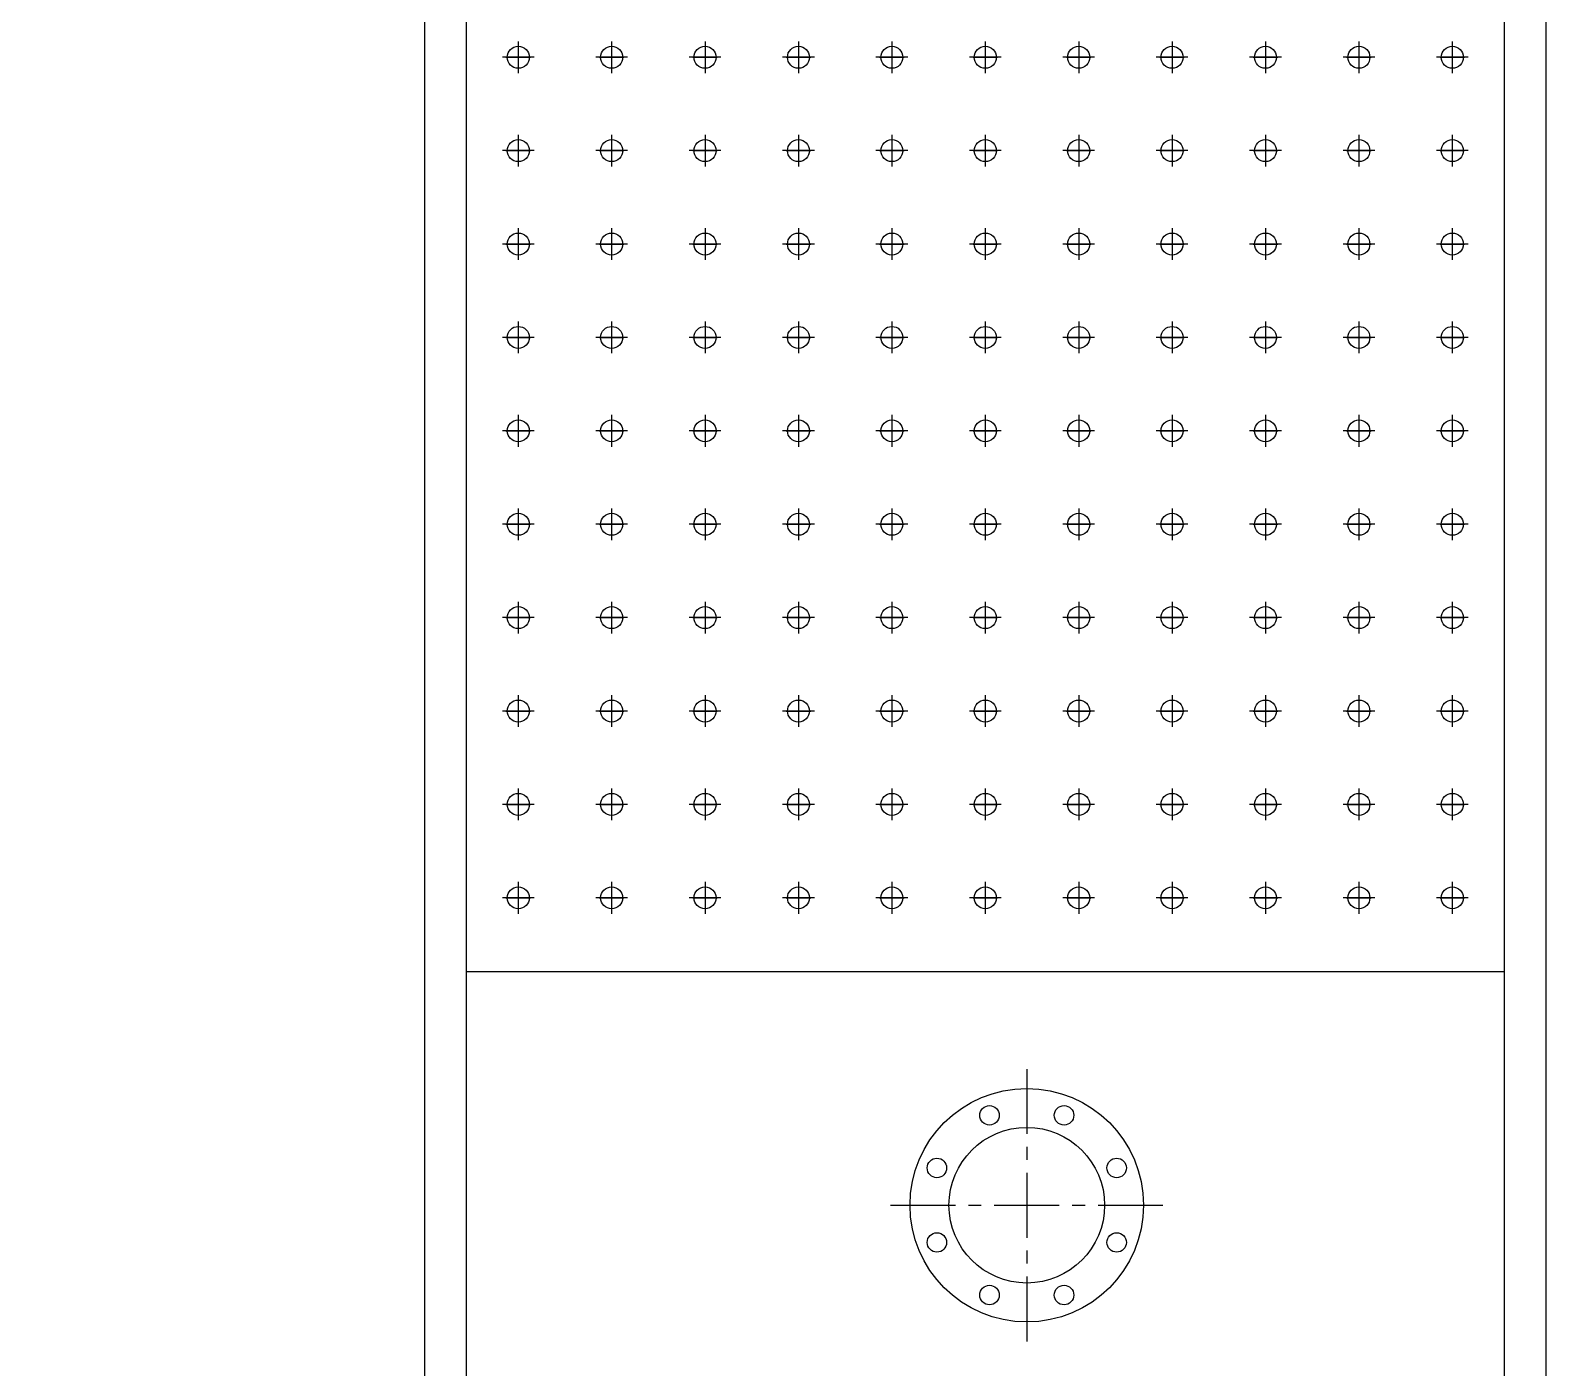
# Model space of a CAD drawing. Header units: millimetres. Extents: x 0 to 16815, y 0 to 11890.
# Drawn here: x 5925 to 7385, y 8850 to 10138 of the extents above; entities that cross this region are included whole.
import ezdxf

# ---------------------------------------------------------------- set-up
doc = ezdxf.new("R2010")
doc.units = ezdxf.units.MM
doc.linetypes.add('CENTER', pattern=[2, 1.25, -0.25, 0.25, -0.25])
doc.layers.add('CENTER', color=1, linetype='CENTER')

msp = doc.modelspace()

# ---------------------------------------------------------------- linework, layer by layer
at = {"color": 3}
for p, q in [((6304.8, 7646.3), (6304.8, 10366.3)), ((6344.8, 7646.3), (6344.8, 10366.3)), ((7344.8, 9231.3), (6344.8, 9231.3))]:
    msp.add_line(p, q, dxfattribs=at)
for points in [[(1984.8, 7606.3), (1984.8, 10406.3), (7384.8, 10406.3), (7384.8, 7606.3)], [(2024.8, 7646.3), (2024.8, 10366.3), (7344.8, 10366.3), (7344.8, 7646.3)]]:
    msp.add_lwpolyline(points, close=True, dxfattribs=at)
for centre in [(6394.8, 10112.5), (6484.8, 10112.5), (6574.8, 10112.5), (6664.8, 10112.5), (6754.8, 10112.5), (6844.8, 10112.5), (6934.8, 10112.5), (7024.8, 10112.5), (7114.8, 10112.5), (7204.8, 10112.5), (7294.8, 10112.5), (6394.8, 10022.5), (6484.8, 10022.5), (6574.8, 10022.5), (6664.8, 10022.5), (6754.8, 10022.5), (6844.8, 10022.5), (6934.8, 10022.5), (7024.8, 10022.5), (7114.8, 10022.5), (7204.8, 10022.5), (7294.8, 10022.5), (6394.8, 9932.5), (6484.8, 9932.5), (6574.8, 9932.5), (6664.8, 9932.5), (6754.8, 9932.5), (6844.8, 9932.5), (6934.8, 9932.5), (7024.8, 9932.5), (7114.8, 9932.5), (7204.8, 9932.5), (7294.8, 9932.5), (6394.8, 9842.5), (6484.8, 9842.5), (6574.8, 9842.5), (6664.8, 9842.5), (6754.8, 9842.5), (6844.8, 9842.5), (6934.8, 9842.5), (7024.8, 9842.5), (7114.8, 9842.5), (7204.8, 9842.5), (7294.8, 9842.5), (6394.8, 9752.5), (6484.8, 9752.5), (6574.8, 9752.5), (6664.8, 9752.5), (6754.8, 9752.5), (6844.8, 9752.5), (6934.8, 9752.5), (7024.8, 9752.5), (7114.8, 9752.5), (7204.8, 9752.5), (7294.8, 9752.5), (6394.8, 9662.5), (6484.8, 9662.5), (6574.8, 9662.5), (6664.8, 9662.5), (6754.8, 9662.5), (6844.8, 9662.5), (6934.8, 9662.5), (7024.8, 9662.5), (7114.8, 9662.5), (7204.8, 9662.5), (7294.8, 9662.5), (6394.8, 9572.5), (6484.8, 9572.5), (6574.8, 9572.5), (6664.8, 9572.5), (6754.8, 9572.5), (6844.8, 9572.5), (6934.8, 9572.5), (7024.8, 9572.5), (7114.8, 9572.5), (7204.8, 9572.5), (7294.8, 9572.5), (6394.8, 9482.5), (6484.8, 9482.5), (6574.8, 9482.5), (6664.8, 9482.5), (6754.8, 9482.5), (6844.8, 9482.5), (6934.8, 9482.5), (7024.8, 9482.5), (7114.8, 9482.5), (7204.8, 9482.5), (7294.8, 9482.5), (6394.8, 9392.5), (6484.8, 9392.5), (6574.8, 9392.5), (6664.8, 9392.5), (6754.8, 9392.5), (6844.8, 9392.5), (6934.8, 9392.5), (7024.8, 9392.5), (7114.8, 9392.5), (7204.8, 9392.5), (7294.8, 9392.5), (6394.8, 9302.5), (6484.8, 9302.5), (6574.8, 9302.5), (6664.8, 9302.5), (6754.8, 9302.5), (6844.8, 9302.5), (6934.8, 9302.5), (7024.8, 9302.5), (7114.8, 9302.5), (7204.8, 9302.5), (7294.8, 9302.5)]:
    msp.add_circle(centre, 10.6)
for centre, radius in [((6884.8, 9006.3), 112.5), ((6848.9, 9092.9), 9.38), ((6920.7, 9092.9), 9.38), ((6884.8, 9006.3), 75), ((6798.2, 9042.2), 9.38), ((6971.4, 9042.2), 9.38), ((6798.2, 8970.4), 9.38), ((6971.4, 8970.4), 9.38), ((6848.9, 8919.7), 9.38), ((6920.7, 8919.7), 9.38)]:
    msp.add_circle(centre, radius, dxfattribs=at)
at = {"layer": 'CENTER', "linetype": 'CENTER', "ltscale": 50}
for p, q in [((6394.8, 10127.8), (6394.8, 10097.2)), ((6394.8, 10124.3), (6394.8, 10100.8)), ((6484.8, 10127.8), (6484.8, 10097.2)), ((6484.8, 10124.3), (6484.8, 10100.8)), ((6574.8, 10127.8), (6574.8, 10097.2)), ((6574.8, 10124.3), (6574.8, 10100.8)), ((6664.8, 10127.8), (6664.8, 10097.2)), ((6664.8, 10124.3), (6664.8, 10100.8)), ((6754.8, 10127.8), (6754.8, 10097.2)), ((6754.8, 10124.3), (6754.8, 10100.8)), ((6844.8, 10127.8), (6844.8, 10097.2)), ((6844.8, 10124.3), (6844.8, 10100.8)), ((6934.8, 10127.8), (6934.8, 10097.2)), ((6934.8, 10124.3), (6934.8, 10100.8)), ((7024.8, 10127.8), (7024.8, 10097.2)), ((7024.8, 10124.3), (7024.8, 10100.8)), ((7114.8, 10127.8), (7114.8, 10097.2)), ((7114.8, 10124.3), (7114.8, 10100.8)), ((7204.8, 10127.8), (7204.8, 10097.2)), ((7204.8, 10124.3), (7204.8, 10100.8)), ((7294.8, 10127.8), (7294.8, 10097.2)), ((7294.8, 10124.3), (7294.8, 10100.8)), ((6410.1, 10112.5), (6379.5, 10112.5)), ((6383, 10112.5), (6406.6, 10112.5)), ((6406.6, 10112.5), (6383, 10112.5)), ((6383, 10112.5), (6406.6, 10112.5)), ((6500.1, 10112.5), (6469.5, 10112.5)), ((6473, 10112.5), (6496.6, 10112.5)), ((6496.6, 10112.5), (6473, 10112.5)), ((6473, 10112.5), (6496.6, 10112.5)), ((6590.1, 10112.5), (6559.5, 10112.5)), ((6563, 10112.5), (6586.6, 10112.5)), ((6586.6, 10112.5), (6563, 10112.5)), ((6563, 10112.5), (6586.6, 10112.5)), ((6680.1, 10112.5), (6649.5, 10112.5)), ((6653, 10112.5), (6676.6, 10112.5)), ((6676.6, 10112.5), (6653, 10112.5)), ((6653, 10112.5), (6676.6, 10112.5)), ((6770.1, 10112.5), (6739.5, 10112.5)), ((6743, 10112.5), (6766.6, 10112.5)), ((6766.6, 10112.5), (6743, 10112.5)), ((6743, 10112.5), (6766.6, 10112.5)), ((6860.1, 10112.5), (6829.5, 10112.5)), ((6833, 10112.5), (6856.6, 10112.5)), ((6856.6, 10112.5), (6833, 10112.5)), ((6833, 10112.5), (6856.6, 10112.5)), ((6950.1, 10112.5), (6919.5, 10112.5)), ((6923, 10112.5), (6946.6, 10112.5)), ((6946.6, 10112.5), (6923, 10112.5)), ((6923, 10112.5), (6946.6, 10112.5)), ((7040.1, 10112.5), (7009.5, 10112.5)), ((7013, 10112.5), (7036.6, 10112.5)), ((7036.6, 10112.5), (7013, 10112.5)), ((7013, 10112.5), (7036.6, 10112.5)), ((7130.1, 10112.5), (7099.5, 10112.5)), ((7103, 10112.5), (7126.6, 10112.5)), ((7126.6, 10112.5), (7103, 10112.5)), ((7103, 10112.5), (7126.6, 10112.5)), ((7220.1, 10112.5), (7189.5, 10112.5)), ((7193, 10112.5), (7216.6, 10112.5)), ((7216.6, 10112.5), (7193, 10112.5)), ((7193, 10112.5), (7216.6, 10112.5)), ((7310.1, 10112.5), (7279.5, 10112.5)), ((7283, 10112.5), (7306.6, 10112.5)), ((7306.6, 10112.5), (7283, 10112.5)), ((7283, 10112.5), (7306.6, 10112.5)), ((6394.8, 10037.8), (6394.8, 10007.2)), ((6394.8, 10034.3), (6394.8, 10010.8)), ((6484.8, 10037.8), (6484.8, 10007.2)), ((6484.8, 10034.3), (6484.8, 10010.8)), ((6574.8, 10037.8), (6574.8, 10007.2)), ((6574.8, 10034.3), (6574.8, 10010.8)), ((6664.8, 10037.8), (6664.8, 10007.2)), ((6664.8, 10034.3), (6664.8, 10010.8)), ((6754.8, 10037.8), (6754.8, 10007.2)), ((6754.8, 10034.3), (6754.8, 10010.8)), ((6844.8, 10037.8), (6844.8, 10007.2)), ((6844.8, 10034.3), (6844.8, 10010.8)), ((6934.8, 10037.8), (6934.8, 10007.2)), ((6934.8, 10034.3), (6934.8, 10010.8)), ((7024.8, 10037.8), (7024.8, 10007.2)), ((7024.8, 10034.3), (7024.8, 10010.8)), ((7114.8, 10037.8), (7114.8, 10007.2)), ((7114.8, 10034.3), (7114.8, 10010.8)), ((7204.8, 10037.8), (7204.8, 10007.2)), ((7204.8, 10034.3), (7204.8, 10010.8)), ((7294.8, 10037.8), (7294.8, 10007.2)), ((7294.8, 10034.3), (7294.8, 10010.8)), ((6410.1, 10022.5), (6379.5, 10022.5)), ((6383, 10022.5), (6406.6, 10022.5)), ((6406.6, 10022.5), (6383, 10022.5)), ((6383, 10022.5), (6406.6, 10022.5)), ((6500.1, 10022.5), (6469.5, 10022.5)), ((6473, 10022.5), (6496.6, 10022.5)), ((6496.6, 10022.5), (6473, 10022.5)), ((6473, 10022.5), (6496.6, 10022.5)), ((6590.1, 10022.5), (6559.5, 10022.5)), ((6563, 10022.5), (6586.6, 10022.5)), ((6586.6, 10022.5), (6563, 10022.5)), ((6563, 10022.5), (6586.6, 10022.5)), ((6680.1, 10022.5), (6649.5, 10022.5)), ((6653, 10022.5), (6676.6, 10022.5)), ((6676.6, 10022.5), (6653, 10022.5)), ((6653, 10022.5), (6676.6, 10022.5)), ((6770.1, 10022.5), (6739.5, 10022.5)), ((6743, 10022.5), (6766.6, 10022.5)), ((6766.6, 10022.5), (6743, 10022.5)), ((6743, 10022.5), (6766.6, 10022.5)), ((6860.1, 10022.5), (6829.5, 10022.5)), ((6833, 10022.5), (6856.6, 10022.5)), ((6856.6, 10022.5), (6833, 10022.5)), ((6833, 10022.5), (6856.6, 10022.5)), ((6950.1, 10022.5), (6919.5, 10022.5)), ((6923, 10022.5), (6946.6, 10022.5)), ((6946.6, 10022.5), (6923, 10022.5)), ((6923, 10022.5), (6946.6, 10022.5)), ((7040.1, 10022.5), (7009.5, 10022.5)), ((7013, 10022.5), (7036.6, 10022.5)), ((7036.6, 10022.5), (7013, 10022.5)), ((7013, 10022.5), (7036.6, 10022.5)), ((7130.1, 10022.5), (7099.5, 10022.5)), ((7103, 10022.5), (7126.6, 10022.5)), ((7126.6, 10022.5), (7103, 10022.5)), ((7103, 10022.5), (7126.6, 10022.5)), ((7220.1, 10022.5), (7189.5, 10022.5)), ((7193, 10022.5), (7216.6, 10022.5)), ((7216.6, 10022.5), (7193, 10022.5)), ((7193, 10022.5), (7216.6, 10022.5)), ((7310.1, 10022.5), (7279.5, 10022.5)), ((7283, 10022.5), (7306.6, 10022.5)), ((7306.6, 10022.5), (7283, 10022.5)), ((7283, 10022.5), (7306.6, 10022.5)), ((6394.8, 9947.8), (6394.8, 9917.2)), ((6394.8, 9944.3), (6394.8, 9920.8)), ((6484.8, 9947.8), (6484.8, 9917.2)), ((6484.8, 9944.3), (6484.8, 9920.8)), ((6574.8, 9947.8), (6574.8, 9917.2)), ((6574.8, 9944.3), (6574.8, 9920.8)), ((6664.8, 9947.8), (6664.8, 9917.2)), ((6664.8, 9944.3), (6664.8, 9920.8)), ((6754.8, 9947.8), (6754.8, 9917.2)), ((6754.8, 9944.3), (6754.8, 9920.8)), ((6844.8, 9947.8), (6844.8, 9917.2)), ((6844.8, 9944.3), (6844.8, 9920.8)), ((6934.8, 9947.8), (6934.8, 9917.2)), ((6934.8, 9944.3), (6934.8, 9920.8)), ((7024.8, 9947.8), (7024.8, 9917.2)), ((7024.8, 9944.3), (7024.8, 9920.8)), ((7114.8, 9947.8), (7114.8, 9917.2)), ((7114.8, 9944.3), (7114.8, 9920.8)), ((7204.8, 9947.8), (7204.8, 9917.2)), ((7204.8, 9944.3), (7204.8, 9920.8)), ((7294.8, 9947.8), (7294.8, 9917.2)), ((7294.8, 9944.3), (7294.8, 9920.8)), ((6410.1, 9932.5), (6379.5, 9932.5)), ((6383, 9932.5), (6406.6, 9932.5)), ((6406.6, 9932.5), (6383, 9932.5)), ((6383, 9932.5), (6406.6, 9932.5)), ((6500.1, 9932.5), (6469.5, 9932.5)), ((6473, 9932.5), (6496.6, 9932.5)), ((6496.6, 9932.5), (6473, 9932.5)), ((6473, 9932.5), (6496.6, 9932.5)), ((6590.1, 9932.5), (6559.5, 9932.5)), ((6563, 9932.5), (6586.6, 9932.5)), ((6586.6, 9932.5), (6563, 9932.5)), ((6563, 9932.5), (6586.6, 9932.5)), ((6680.1, 9932.5), (6649.5, 9932.5)), ((6653, 9932.5), (6676.6, 9932.5)), ((6676.6, 9932.5), (6653, 9932.5)), ((6653, 9932.5), (6676.6, 9932.5)), ((6770.1, 9932.5), (6739.5, 9932.5)), ((6743, 9932.5), (6766.6, 9932.5)), ((6766.6, 9932.5), (6743, 9932.5)), ((6743, 9932.5), (6766.6, 9932.5)), ((6860.1, 9932.5), (6829.5, 9932.5)), ((6833, 9932.5), (6856.6, 9932.5)), ((6856.6, 9932.5), (6833, 9932.5)), ((6833, 9932.5), (6856.6, 9932.5)), ((6950.1, 9932.5), (6919.5, 9932.5)), ((6923, 9932.5), (6946.6, 9932.5)), ((6946.6, 9932.5), (6923, 9932.5)), ((6923, 9932.5), (6946.6, 9932.5)), ((7040.1, 9932.5), (7009.5, 9932.5)), ((7013, 9932.5), (7036.6, 9932.5)), ((7036.6, 9932.5), (7013, 9932.5)), ((7013, 9932.5), (7036.6, 9932.5)), ((7130.1, 9932.5), (7099.5, 9932.5)), ((7103, 9932.5), (7126.6, 9932.5)), ((7126.6, 9932.5), (7103, 9932.5)), ((7103, 9932.5), (7126.6, 9932.5)), ((7220.1, 9932.5), (7189.5, 9932.5)), ((7193, 9932.5), (7216.6, 9932.5)), ((7216.6, 9932.5), (7193, 9932.5)), ((7193, 9932.5), (7216.6, 9932.5)), ((7310.1, 9932.5), (7279.5, 9932.5)), ((7283, 9932.5), (7306.6, 9932.5)), ((7306.6, 9932.5), (7283, 9932.5)), ((7283, 9932.5), (7306.6, 9932.5)), ((6394.8, 9857.8), (6394.8, 9827.2)), ((6484.8, 9857.8), (6484.8, 9827.2)), ((6574.8, 9857.8), (6574.8, 9827.2)), ((6664.8, 9857.8), (6664.8, 9827.2)), ((6754.8, 9857.8), (6754.8, 9827.2)), ((6844.8, 9857.8), (6844.8, 9827.2)), ((6934.8, 9857.8), (6934.8, 9827.2)), ((7024.8, 9857.8), (7024.8, 9827.2)), ((7114.8, 9857.8), (7114.8, 9827.2)), ((7204.8, 9857.8), (7204.8, 9827.2)), ((7294.8, 9857.8), (7294.8, 9827.2)), ((6410.1, 9842.5), (6379.5, 9842.5)), ((6383, 9842.5), (6406.6, 9842.5)), ((6406.6, 9842.5), (6383, 9842.5)), ((6383, 9842.5), (6406.6, 9842.5)), ((6394.8, 9854.3), (6394.8, 9830.8)), ((6500.1, 9842.5), (6469.5, 9842.5)), ((6473, 9842.5), (6496.6, 9842.5)), ((6496.6, 9842.5), (6473, 9842.5)), ((6473, 9842.5), (6496.6, 9842.5)), ((6484.8, 9854.3), (6484.8, 9830.8)), ((6590.1, 9842.5), (6559.5, 9842.5)), ((6563, 9842.5), (6586.6, 9842.5)), ((6586.6, 9842.5), (6563, 9842.5)), ((6563, 9842.5), (6586.6, 9842.5)), ((6574.8, 9854.3), (6574.8, 9830.8)), ((6680.1, 9842.5), (6649.5, 9842.5)), ((6653, 9842.5), (6676.6, 9842.5)), ((6676.6, 9842.5), (6653, 9842.5)), ((6653, 9842.5), (6676.6, 9842.5)), ((6664.8, 9854.3), (6664.8, 9830.8)), ((6770.1, 9842.5), (6739.5, 9842.5)), ((6743, 9842.5), (6766.6, 9842.5)), ((6766.6, 9842.5), (6743, 9842.5)), ((6743, 9842.5), (6766.6, 9842.5)), ((6754.8, 9854.3), (6754.8, 9830.8)), ((6860.1, 9842.5), (6829.5, 9842.5)), ((6833, 9842.5), (6856.6, 9842.5)), ((6856.6, 9842.5), (6833, 9842.5)), ((6833, 9842.5), (6856.6, 9842.5)), ((6844.8, 9854.3), (6844.8, 9830.8)), ((6950.1, 9842.5), (6919.5, 9842.5)), ((6923, 9842.5), (6946.6, 9842.5)), ((6946.6, 9842.5), (6923, 9842.5)), ((6923, 9842.5), (6946.6, 9842.5)), ((6934.8, 9854.3), (6934.8, 9830.8)), ((7040.1, 9842.5), (7009.5, 9842.5)), ((7013, 9842.5), (7036.6, 9842.5)), ((7036.6, 9842.5), (7013, 9842.5)), ((7013, 9842.5), (7036.6, 9842.5)), ((7024.8, 9854.3), (7024.8, 9830.8)), ((7130.1, 9842.5), (7099.5, 9842.5)), ((7103, 9842.5), (7126.6, 9842.5)), ((7126.6, 9842.5), (7103, 9842.5)), ((7103, 9842.5), (7126.6, 9842.5)), ((7114.8, 9854.3), (7114.8, 9830.8)), ((7220.1, 9842.5), (7189.5, 9842.5)), ((7193, 9842.5), (7216.6, 9842.5)), ((7216.6, 9842.5), (7193, 9842.5)), ((7193, 9842.5), (7216.6, 9842.5)), ((7204.8, 9854.3), (7204.8, 9830.8)), ((7310.1, 9842.5), (7279.5, 9842.5)), ((7283, 9842.5), (7306.6, 9842.5)), ((7306.6, 9842.5), (7283, 9842.5)), ((7283, 9842.5), (7306.6, 9842.5)), ((7294.8, 9854.3), (7294.8, 9830.8)), ((6394.8, 9767.8), (6394.8, 9737.2)), ((6394.8, 9764.3), (6394.8, 9740.8)), ((6484.8, 9767.8), (6484.8, 9737.2)), ((6484.8, 9764.3), (6484.8, 9740.8)), ((6574.8, 9767.8), (6574.8, 9737.2)), ((6574.8, 9764.3), (6574.8, 9740.8)), ((6664.8, 9767.8), (6664.8, 9737.2)), ((6664.8, 9764.3), (6664.8, 9740.8)), ((6754.8, 9767.8), (6754.8, 9737.2)), ((6754.8, 9764.3), (6754.8, 9740.8)), ((6844.8, 9767.8), (6844.8, 9737.2)), ((6844.8, 9764.3), (6844.8, 9740.8)), ((6934.8, 9767.8), (6934.8, 9737.2)), ((6934.8, 9764.3), (6934.8, 9740.8)), ((7024.8, 9767.8), (7024.8, 9737.2)), ((7024.8, 9764.3), (7024.8, 9740.8)), ((7114.8, 9767.8), (7114.8, 9737.2)), ((7114.8, 9764.3), (7114.8, 9740.8)), ((7204.8, 9767.8), (7204.8, 9737.2)), ((7204.8, 9764.3), (7204.8, 9740.8)), ((7294.8, 9767.8), (7294.8, 9737.2)), ((7294.8, 9764.3), (7294.8, 9740.8)), ((6410.1, 9752.5), (6379.5, 9752.5)), ((6383, 9752.5), (6406.6, 9752.5)), ((6406.6, 9752.5), (6383, 9752.5)), ((6383, 9752.5), (6406.6, 9752.5)), ((6500.1, 9752.5), (6469.5, 9752.5)), ((6473, 9752.5), (6496.6, 9752.5)), ((6496.6, 9752.5), (6473, 9752.5)), ((6473, 9752.5), (6496.6, 9752.5)), ((6590.1, 9752.5), (6559.5, 9752.5)), ((6563, 9752.5), (6586.6, 9752.5)), ((6586.6, 9752.5), (6563, 9752.5)), ((6563, 9752.5), (6586.6, 9752.5)), ((6680.1, 9752.5), (6649.5, 9752.5)), ((6653, 9752.5), (6676.6, 9752.5)), ((6676.6, 9752.5), (6653, 9752.5)), ((6653, 9752.5), (6676.6, 9752.5)), ((6770.1, 9752.5), (6739.5, 9752.5)), ((6743, 9752.5), (6766.6, 9752.5)), ((6766.6, 9752.5), (6743, 9752.5)), ((6743, 9752.5), (6766.6, 9752.5)), ((6860.1, 9752.5), (6829.5, 9752.5)), ((6833, 9752.5), (6856.6, 9752.5)), ((6856.6, 9752.5), (6833, 9752.5)), ((6833, 9752.5), (6856.6, 9752.5)), ((6950.1, 9752.5), (6919.5, 9752.5)), ((6923, 9752.5), (6946.6, 9752.5)), ((6946.6, 9752.5), (6923, 9752.5)), ((6923, 9752.5), (6946.6, 9752.5)), ((7040.1, 9752.5), (7009.5, 9752.5)), ((7013, 9752.5), (7036.6, 9752.5)), ((7036.6, 9752.5), (7013, 9752.5)), ((7013, 9752.5), (7036.6, 9752.5)), ((7130.1, 9752.5), (7099.5, 9752.5)), ((7103, 9752.5), (7126.6, 9752.5)), ((7126.6, 9752.5), (7103, 9752.5)), ((7103, 9752.5), (7126.6, 9752.5)), ((7220.1, 9752.5), (7189.5, 9752.5)), ((7193, 9752.5), (7216.6, 9752.5)), ((7216.6, 9752.5), (7193, 9752.5)), ((7193, 9752.5), (7216.6, 9752.5)), ((7310.1, 9752.5), (7279.5, 9752.5)), ((7283, 9752.5), (7306.6, 9752.5)), ((7306.6, 9752.5), (7283, 9752.5)), ((7283, 9752.5), (7306.6, 9752.5)), ((6394.8, 9677.8), (6394.8, 9647.2)), ((6394.8, 9674.3), (6394.8, 9650.8)), ((6484.8, 9677.8), (6484.8, 9647.2)), ((6484.8, 9674.3), (6484.8, 9650.8)), ((6574.8, 9677.8), (6574.8, 9647.2)), ((6574.8, 9674.3), (6574.8, 9650.8)), ((6664.8, 9677.8), (6664.8, 9647.2)), ((6664.8, 9674.3), (6664.8, 9650.8)), ((6754.8, 9677.8), (6754.8, 9647.2)), ((6754.8, 9674.3), (6754.8, 9650.8)), ((6844.8, 9677.8), (6844.8, 9647.2)), ((6844.8, 9674.3), (6844.8, 9650.8)), ((6934.8, 9677.8), (6934.8, 9647.2)), ((6934.8, 9674.3), (6934.8, 9650.8)), ((7024.8, 9677.8), (7024.8, 9647.2)), ((7024.8, 9674.3), (7024.8, 9650.8)), ((7114.8, 9677.8), (7114.8, 9647.2)), ((7114.8, 9674.3), (7114.8, 9650.8)), ((7204.8, 9677.8), (7204.8, 9647.2)), ((7204.8, 9674.3), (7204.8, 9650.8)), ((7294.8, 9677.8), (7294.8, 9647.2)), ((7294.8, 9674.3), (7294.8, 9650.8)), ((6410.1, 9662.5), (6379.5, 9662.5)), ((6383, 9662.5), (6406.6, 9662.5)), ((6406.6, 9662.5), (6383, 9662.5)), ((6383, 9662.5), (6406.6, 9662.5)), ((6500.1, 9662.5), (6469.5, 9662.5)), ((6473, 9662.5), (6496.6, 9662.5)), ((6496.6, 9662.5), (6473, 9662.5)), ((6473, 9662.5), (6496.6, 9662.5)), ((6590.1, 9662.5), (6559.5, 9662.5)), ((6563, 9662.5), (6586.6, 9662.5)), ((6586.6, 9662.5), (6563, 9662.5)), ((6563, 9662.5), (6586.6, 9662.5)), ((6680.1, 9662.5), (6649.5, 9662.5)), ((6653, 9662.5), (6676.6, 9662.5)), ((6676.6, 9662.5), (6653, 9662.5)), ((6653, 9662.5), (6676.6, 9662.5)), ((6770.1, 9662.5), (6739.5, 9662.5)), ((6743, 9662.5), (6766.6, 9662.5)), ((6766.6, 9662.5), (6743, 9662.5)), ((6743, 9662.5), (6766.6, 9662.5)), ((6860.1, 9662.5), (6829.5, 9662.5)), ((6833, 9662.5), (6856.6, 9662.5)), ((6856.6, 9662.5), (6833, 9662.5)), ((6833, 9662.5), (6856.6, 9662.5)), ((6950.1, 9662.5), (6919.5, 9662.5)), ((6923, 9662.5), (6946.6, 9662.5)), ((6946.6, 9662.5), (6923, 9662.5)), ((6923, 9662.5), (6946.6, 9662.5)), ((7040.1, 9662.5), (7009.5, 9662.5)), ((7013, 9662.5), (7036.6, 9662.5)), ((7036.6, 9662.5), (7013, 9662.5)), ((7013, 9662.5), (7036.6, 9662.5)), ((7130.1, 9662.5), (7099.5, 9662.5)), ((7103, 9662.5), (7126.6, 9662.5)), ((7126.6, 9662.5), (7103, 9662.5)), ((7103, 9662.5), (7126.6, 9662.5)), ((7220.1, 9662.5), (7189.5, 9662.5)), ((7193, 9662.5), (7216.6, 9662.5)), ((7216.6, 9662.5), (7193, 9662.5)), ((7193, 9662.5), (7216.6, 9662.5)), ((7310.1, 9662.5), (7279.5, 9662.5)), ((7283, 9662.5), (7306.6, 9662.5)), ((7306.6, 9662.5), (7283, 9662.5)), ((7283, 9662.5), (7306.6, 9662.5)), ((6394.8, 9587.8), (6394.8, 9557.2)), ((6394.8, 9584.3), (6394.8, 9560.8)), ((6484.8, 9587.8), (6484.8, 9557.2)), ((6484.8, 9584.3), (6484.8, 9560.8)), ((6574.8, 9587.8), (6574.8, 9557.2)), ((6574.8, 9584.3), (6574.8, 9560.8)), ((6664.8, 9587.8), (6664.8, 9557.2)), ((6664.8, 9584.3), (6664.8, 9560.8)), ((6754.8, 9587.8), (6754.8, 9557.2)), ((6754.8, 9584.3), (6754.8, 9560.8)), ((6844.8, 9587.8), (6844.8, 9557.2)), ((6844.8, 9584.3), (6844.8, 9560.8)), ((6934.8, 9587.8), (6934.8, 9557.2)), ((6934.8, 9584.3), (6934.8, 9560.8)), ((7024.8, 9587.8), (7024.8, 9557.2)), ((7024.8, 9584.3), (7024.8, 9560.8)), ((7114.8, 9587.8), (7114.8, 9557.2)), ((7114.8, 9584.3), (7114.8, 9560.8)), ((7204.8, 9587.8), (7204.8, 9557.2)), ((7204.8, 9584.3), (7204.8, 9560.8)), ((7294.8, 9587.8), (7294.8, 9557.2)), ((7294.8, 9584.3), (7294.8, 9560.8)), ((6410.1, 9572.5), (6379.5, 9572.5)), ((6383, 9572.5), (6406.6, 9572.5)), ((6406.6, 9572.5), (6383, 9572.5)), ((6383, 9572.5), (6406.6, 9572.5)), ((6500.1, 9572.5), (6469.5, 9572.5)), ((6473, 9572.5), (6496.6, 9572.5)), ((6496.6, 9572.5), (6473, 9572.5)), ((6473, 9572.5), (6496.6, 9572.5)), ((6590.1, 9572.5), (6559.5, 9572.5)), ((6563, 9572.5), (6586.6, 9572.5)), ((6586.6, 9572.5), (6563, 9572.5)), ((6563, 9572.5), (6586.6, 9572.5)), ((6680.1, 9572.5), (6649.5, 9572.5)), ((6653, 9572.5), (6676.6, 9572.5)), ((6676.6, 9572.5), (6653, 9572.5)), ((6653, 9572.5), (6676.6, 9572.5)), ((6770.1, 9572.5), (6739.5, 9572.5)), ((6743, 9572.5), (6766.6, 9572.5)), ((6766.6, 9572.5), (6743, 9572.5)), ((6743, 9572.5), (6766.6, 9572.5)), ((6860.1, 9572.5), (6829.5, 9572.5)), ((6833, 9572.5), (6856.6, 9572.5)), ((6856.6, 9572.5), (6833, 9572.5)), ((6833, 9572.5), (6856.6, 9572.5)), ((6950.1, 9572.5), (6919.5, 9572.5)), ((6923, 9572.5), (6946.6, 9572.5)), ((6946.6, 9572.5), (6923, 9572.5)), ((6923, 9572.5), (6946.6, 9572.5)), ((7040.1, 9572.5), (7009.5, 9572.5)), ((7013, 9572.5), (7036.6, 9572.5)), ((7036.6, 9572.5), (7013, 9572.5)), ((7013, 9572.5), (7036.6, 9572.5)), ((7130.1, 9572.5), (7099.5, 9572.5)), ((7103, 9572.5), (7126.6, 9572.5)), ((7126.6, 9572.5), (7103, 9572.5)), ((7103, 9572.5), (7126.6, 9572.5)), ((7220.1, 9572.5), (7189.5, 9572.5)), ((7193, 9572.5), (7216.6, 9572.5)), ((7216.6, 9572.5), (7193, 9572.5)), ((7193, 9572.5), (7216.6, 9572.5)), ((7310.1, 9572.5), (7279.5, 9572.5)), ((7283, 9572.5), (7306.6, 9572.5)), ((7306.6, 9572.5), (7283, 9572.5)), ((7283, 9572.5), (7306.6, 9572.5)), ((6394.8, 9497.8), (6394.8, 9467.2)), ((6394.8, 9494.3), (6394.8, 9470.8)), ((6484.8, 9497.8), (6484.8, 9467.2)), ((6484.8, 9494.3), (6484.8, 9470.8)), ((6574.8, 9497.8), (6574.8, 9467.2)), ((6574.8, 9494.3), (6574.8, 9470.8)), ((6664.8, 9497.8), (6664.8, 9467.2)), ((6664.8, 9494.3), (6664.8, 9470.8)), ((6754.8, 9497.8), (6754.8, 9467.2)), ((6754.8, 9494.3), (6754.8, 9470.8)), ((6844.8, 9497.8), (6844.8, 9467.2)), ((6844.8, 9494.3), (6844.8, 9470.8)), ((6934.8, 9497.8), (6934.8, 9467.2)), ((6934.8, 9494.3), (6934.8, 9470.8)), ((7024.8, 9497.8), (7024.8, 9467.2)), ((7024.8, 9494.3), (7024.8, 9470.8)), ((7114.8, 9497.8), (7114.8, 9467.2)), ((7114.8, 9494.3), (7114.8, 9470.8)), ((7204.8, 9497.8), (7204.8, 9467.2)), ((7204.8, 9494.3), (7204.8, 9470.8)), ((7294.8, 9497.8), (7294.8, 9467.2)), ((7294.8, 9494.3), (7294.8, 9470.8)), ((6410.1, 9482.5), (6379.5, 9482.5)), ((6383, 9482.5), (6406.6, 9482.5)), ((6406.6, 9482.5), (6383, 9482.5)), ((6383, 9482.5), (6406.6, 9482.5)), ((6500.1, 9482.5), (6469.5, 9482.5)), ((6473, 9482.5), (6496.6, 9482.5)), ((6496.6, 9482.5), (6473, 9482.5)), ((6473, 9482.5), (6496.6, 9482.5)), ((6590.1, 9482.5), (6559.5, 9482.5)), ((6563, 9482.5), (6586.6, 9482.5)), ((6586.6, 9482.5), (6563, 9482.5)), ((6563, 9482.5), (6586.6, 9482.5)), ((6680.1, 9482.5), (6649.5, 9482.5)), ((6653, 9482.5), (6676.6, 9482.5)), ((6676.6, 9482.5), (6653, 9482.5)), ((6653, 9482.5), (6676.6, 9482.5)), ((6770.1, 9482.5), (6739.5, 9482.5)), ((6743, 9482.5), (6766.6, 9482.5)), ((6766.6, 9482.5), (6743, 9482.5)), ((6743, 9482.5), (6766.6, 9482.5)), ((6860.1, 9482.5), (6829.5, 9482.5)), ((6833, 9482.5), (6856.6, 9482.5)), ((6856.6, 9482.5), (6833, 9482.5)), ((6833, 9482.5), (6856.6, 9482.5)), ((6950.1, 9482.5), (6919.5, 9482.5)), ((6923, 9482.5), (6946.6, 9482.5)), ((6946.6, 9482.5), (6923, 9482.5)), ((6923, 9482.5), (6946.6, 9482.5)), ((7040.1, 9482.5), (7009.5, 9482.5)), ((7013, 9482.5), (7036.6, 9482.5)), ((7036.6, 9482.5), (7013, 9482.5)), ((7013, 9482.5), (7036.6, 9482.5)), ((7130.1, 9482.5), (7099.5, 9482.5)), ((7103, 9482.5), (7126.6, 9482.5)), ((7126.6, 9482.5), (7103, 9482.5)), ((7103, 9482.5), (7126.6, 9482.5)), ((7220.1, 9482.5), (7189.5, 9482.5)), ((7193, 9482.5), (7216.6, 9482.5)), ((7216.6, 9482.5), (7193, 9482.5)), ((7193, 9482.5), (7216.6, 9482.5)), ((7310.1, 9482.5), (7279.5, 9482.5)), ((7283, 9482.5), (7306.6, 9482.5)), ((7306.6, 9482.5), (7283, 9482.5)), ((7283, 9482.5), (7306.6, 9482.5)), ((6394.8, 9407.8), (6394.8, 9377.2)), ((6394.8, 9404.3), (6394.8, 9380.8)), ((6484.8, 9407.8), (6484.8, 9377.2)), ((6484.8, 9404.3), (6484.8, 9380.8)), ((6574.8, 9407.8), (6574.8, 9377.2)), ((6574.8, 9404.3), (6574.8, 9380.8)), ((6664.8, 9407.8), (6664.8, 9377.2)), ((6664.8, 9404.3), (6664.8, 9380.8)), ((6754.8, 9407.8), (6754.8, 9377.2)), ((6754.8, 9404.3), (6754.8, 9380.8)), ((6844.8, 9407.8), (6844.8, 9377.2)), ((6844.8, 9404.3), (6844.8, 9380.8)), ((6934.8, 9407.8), (6934.8, 9377.2)), ((6934.8, 9404.3), (6934.8, 9380.8)), ((7024.8, 9407.8), (7024.8, 9377.2)), ((7024.8, 9404.3), (7024.8, 9380.8)), ((7114.8, 9407.8), (7114.8, 9377.2)), ((7114.8, 9404.3), (7114.8, 9380.8)), ((7204.8, 9407.8), (7204.8, 9377.2)), ((7204.8, 9404.3), (7204.8, 9380.8)), ((7294.8, 9407.8), (7294.8, 9377.2)), ((7294.8, 9404.3), (7294.8, 9380.8)), ((6410.1, 9392.5), (6379.5, 9392.5)), ((6383, 9392.5), (6406.6, 9392.5)), ((6406.6, 9392.5), (6383, 9392.5)), ((6383, 9392.5), (6406.6, 9392.5)), ((6500.1, 9392.5), (6469.5, 9392.5)), ((6473, 9392.5), (6496.6, 9392.5)), ((6496.6, 9392.5), (6473, 9392.5)), ((6473, 9392.5), (6496.6, 9392.5)), ((6590.1, 9392.5), (6559.5, 9392.5)), ((6563, 9392.5), (6586.6, 9392.5)), ((6586.6, 9392.5), (6563, 9392.5)), ((6563, 9392.5), (6586.6, 9392.5)), ((6680.1, 9392.5), (6649.5, 9392.5)), ((6653, 9392.5), (6676.6, 9392.5)), ((6676.6, 9392.5), (6653, 9392.5)), ((6653, 9392.5), (6676.6, 9392.5)), ((6770.1, 9392.5), (6739.5, 9392.5)), ((6743, 9392.5), (6766.6, 9392.5)), ((6766.6, 9392.5), (6743, 9392.5)), ((6743, 9392.5), (6766.6, 9392.5)), ((6860.1, 9392.5), (6829.5, 9392.5)), ((6833, 9392.5), (6856.6, 9392.5)), ((6856.6, 9392.5), (6833, 9392.5)), ((6833, 9392.5), (6856.6, 9392.5)), ((6950.1, 9392.5), (6919.5, 9392.5)), ((6923, 9392.5), (6946.6, 9392.5)), ((6946.6, 9392.5), (6923, 9392.5)), ((6923, 9392.5), (6946.6, 9392.5)), ((7040.1, 9392.5), (7009.5, 9392.5)), ((7013, 9392.5), (7036.6, 9392.5)), ((7036.6, 9392.5), (7013, 9392.5)), ((7013, 9392.5), (7036.6, 9392.5)), ((7130.1, 9392.5), (7099.5, 9392.5)), ((7103, 9392.5), (7126.6, 9392.5)), ((7126.6, 9392.5), (7103, 9392.5)), ((7103, 9392.5), (7126.6, 9392.5)), ((7220.1, 9392.5), (7189.5, 9392.5)), ((7193, 9392.5), (7216.6, 9392.5)), ((7216.6, 9392.5), (7193, 9392.5)), ((7193, 9392.5), (7216.6, 9392.5)), ((7310.1, 9392.5), (7279.5, 9392.5)), ((7283, 9392.5), (7306.6, 9392.5)), ((7306.6, 9392.5), (7283, 9392.5)), ((7283, 9392.5), (7306.6, 9392.5)), ((6394.8, 9317.8), (6394.8, 9287.2)), ((6484.8, 9317.8), (6484.8, 9287.2)), ((6574.8, 9317.8), (6574.8, 9287.2)), ((6664.8, 9317.8), (6664.8, 9287.2)), ((6754.8, 9317.8), (6754.8, 9287.2)), ((6844.8, 9317.8), (6844.8, 9287.2)), ((6934.8, 9317.8), (6934.8, 9287.2)), ((7024.8, 9317.8), (7024.8, 9287.2)), ((7114.8, 9317.8), (7114.8, 9287.2)), ((7204.8, 9317.8), (7204.8, 9287.2)), ((7294.8, 9317.8), (7294.8, 9287.2)), ((6410.1, 9302.5), (6379.5, 9302.5)), ((6383, 9302.5), (6406.6, 9302.5)), ((6406.6, 9302.5), (6383, 9302.5)), ((6383, 9302.5), (6406.6, 9302.5)), ((6394.8, 9314.3), (6394.8, 9290.8)), ((6500.1, 9302.5), (6469.5, 9302.5)), ((6473, 9302.5), (6496.6, 9302.5)), ((6496.6, 9302.5), (6473, 9302.5)), ((6473, 9302.5), (6496.6, 9302.5)), ((6484.8, 9314.3), (6484.8, 9290.8)), ((6590.1, 9302.5), (6559.5, 9302.5)), ((6563, 9302.5), (6586.6, 9302.5)), ((6586.6, 9302.5), (6563, 9302.5)), ((6563, 9302.5), (6586.6, 9302.5)), ((6574.8, 9314.3), (6574.8, 9290.8)), ((6680.1, 9302.5), (6649.5, 9302.5)), ((6653, 9302.5), (6676.6, 9302.5)), ((6676.6, 9302.5), (6653, 9302.5)), ((6653, 9302.5), (6676.6, 9302.5)), ((6664.8, 9314.3), (6664.8, 9290.8)), ((6770.1, 9302.5), (6739.5, 9302.5)), ((6743, 9302.5), (6766.6, 9302.5)), ((6766.6, 9302.5), (6743, 9302.5)), ((6743, 9302.5), (6766.6, 9302.5)), ((6754.8, 9314.3), (6754.8, 9290.8)), ((6860.1, 9302.5), (6829.5, 9302.5)), ((6833, 9302.5), (6856.6, 9302.5)), ((6856.6, 9302.5), (6833, 9302.5)), ((6833, 9302.5), (6856.6, 9302.5)), ((6844.8, 9314.3), (6844.8, 9290.8)), ((6950.1, 9302.5), (6919.5, 9302.5)), ((6923, 9302.5), (6946.6, 9302.5)), ((6946.6, 9302.5), (6923, 9302.5)), ((6923, 9302.5), (6946.6, 9302.5)), ((6934.8, 9314.3), (6934.8, 9290.8)), ((7040.1, 9302.5), (7009.5, 9302.5)), ((7013, 9302.5), (7036.6, 9302.5)), ((7036.6, 9302.5), (7013, 9302.5)), ((7013, 9302.5), (7036.6, 9302.5)), ((7024.8, 9314.3), (7024.8, 9290.8)), ((7130.1, 9302.5), (7099.5, 9302.5)), ((7103, 9302.5), (7126.6, 9302.5)), ((7126.6, 9302.5), (7103, 9302.5)), ((7103, 9302.5), (7126.6, 9302.5)), ((7114.8, 9314.3), (7114.8, 9290.8)), ((7220.1, 9302.5), (7189.5, 9302.5)), ((7193, 9302.5), (7216.6, 9302.5)), ((7216.6, 9302.5), (7193, 9302.5)), ((7193, 9302.5), (7216.6, 9302.5)), ((7204.8, 9314.3), (7204.8, 9290.8)), ((7310.1, 9302.5), (7279.5, 9302.5)), ((7283, 9302.5), (7306.6, 9302.5)), ((7306.6, 9302.5), (7283, 9302.5)), ((7283, 9302.5), (7306.6, 9302.5)), ((7294.8, 9314.3), (7294.8, 9290.8)), ((6884.8, 9137.5), (6884.8, 8875)), ((6753.5, 9006.3), (7016, 9006.3))]:
    msp.add_line(p, q, dxfattribs=at)

doc.saveas('drawing.dxf')
